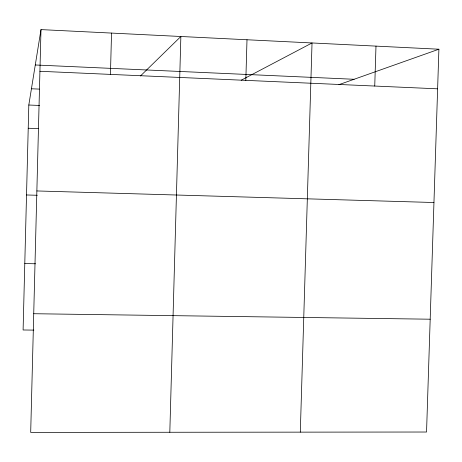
<?xml version="1.0" encoding="UTF-8"?>
<svg xmlns="http://www.w3.org/2000/svg" width="462" height="462" viewBox="0 0 462 462"><rect width="100%" height="100%" fill="white"/><g stroke="black" fill="none" stroke-linecap="round" stroke-linejoin="round"><path stroke-width="0.69" d="M40.991 29.603L30.694 432.397L426.547 432.022L438.9 49.215L40.991 29.603L28.811 105.024L23.1 329.983L33.853 330.111M110.435 74.399L111.538 33.079M169.814 432.265L180.861 36.498L140.431 75.999M245.819 80.365L246.997 39.755M300.3 432.143L312.029 42.96L241.228 80.215M374.74 86.047L375.987 46.113M338.9 84.667L438.9 49.215M33.726 313.721L430.186 319.207M24.786 263.559L35.551 263.773M26.525 194.97L37.301 195.276M36.868 190.945L433.951 202.518M28.222 128.24L38.282 128.615M28.811 105.024L39.593 105.451M31.433 88.773L39.264 89.102M35.274 64.975L354.111 79.279M39.923 71.287L437.624 88.82"/></g></svg>
